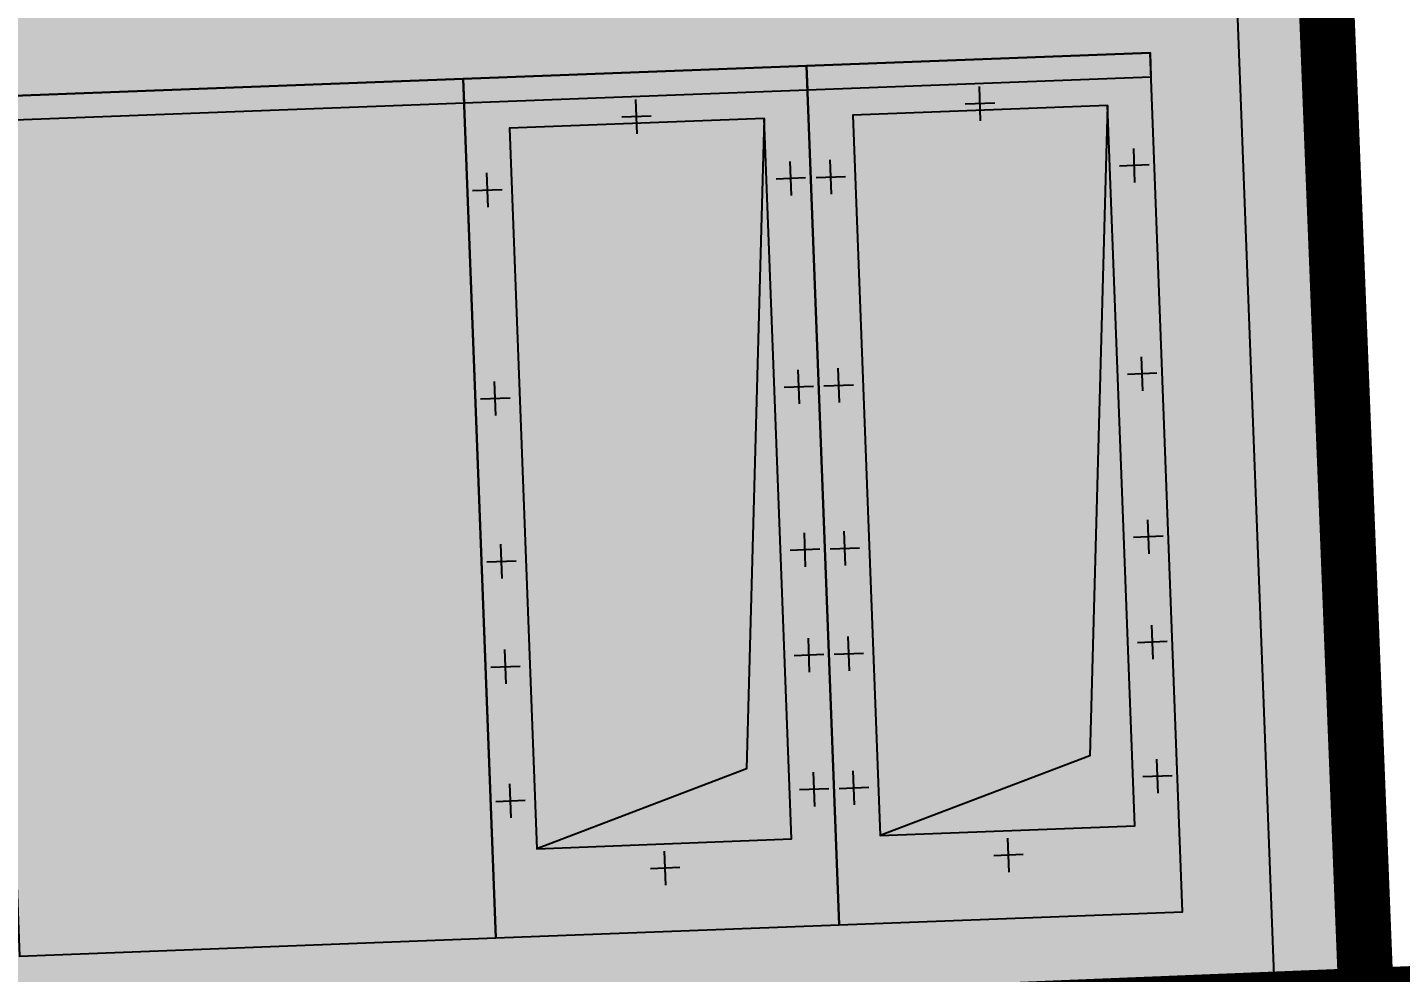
# Model space of a CAD drawing. Header units: metres. Extents: x 1956498 to 1957612, y 2277909 to 2278547.
# Drawn here: x 1956881.552 to 1956882.79, y 2278037.52 to 2278038.372 of the extents above; entities that cross this region are included whole.
import ezdxf
from ezdxf.enums import TextEntityAlignment as Align

# ---------------------------------------------------------------- set-up
doc = ezdxf.new("R2010")
doc.units = ezdxf.units.M
for name, color, linetype in [('UBS-100-Clôture', 30, 'LIMITE1'), ('UBS-100-Postes', 8, 'Continuous'), ('UBS_400_DETAIL POSTE HTA TOOLKIT UBS', 7, 'Continuous')]:
    doc.layers.add(name, color=color, linetype=linetype)
doc.styles.get("Standard").update_dxf_attribs({"font": 'verdana.ttf'})
doc.linetypes.add('LIMITE1', pattern='A,6.35,-2.54,[133,ltypeshp.shx,S=2.54,R=0,X=-2.54,Y=0],-2.54,25.4', length=36.83)

# ---------------------------------------------------------------- blocks, each defined once
blk = doc.blocks.new('PdL')
at = {"true_color": 0xb0c4d8, "transparency": 33554687}
blk.add_hatch(color=9, dxfattribs=at).paths.add_polyline_path([(0.099, 2.3245), (5.0983, 2.3226), (5.0964, -0.26), (0.0972, -0.2581)])
at = {"color": 7, "transparency": 33554687, "const_width": 0.05}
blk.add_lwpolyline([(0.099, 2.3245), (5.0983, 2.3226), (5.0964, -0.26), (0.0972, -0.2581)], close=True, dxfattribs=at)
at = {"color": 7, "transparency": 33554687}
blk.add_attdef('NUMERO', text='', height=1, dxfattribs=at).set_placement((3.8334, 0.9778), align=Align.MIDDLE_LEFT)
blk = doc.blocks.new('A$C28452D02')
h = blk.add_hatch(color=7)
h.dxf.hatch_style = 1
h.paths.add_polyline_path([(270, -79), (40, -79), (40, -729), (78.3, -143.8)])
at = {"color": 7, "linetype": 'Continuous'}
for p, q in [((0, 0), (0, -775)), ((310, 0), (310, -775)), ((310, -79), (310, -775))]:
    blk.add_line(p, q, dxfattribs=at)
for p, q in [((155, -41.6), (155, -72.4)), ((141.7, -57), (168.3, -57)), ((18, -107.6), (18, -138.4)), ((292, -107.6), (292, -138.4)), ((4.7, -123), (31.3, -123)), ((305.3, -123), (278.7, -123)), ((18, -228.6), (18, -259.4)), ((292, -228.6), (292, -259.4)), ((4.7, -244), (31.3, -244)), ((305.3, -244), (278.7, -244)), ((18, -323.6), (18, -354.4)), ((292, -323.6), (292, -354.4)), ((4.7, -339), (31.3, -339)), ((305.3, -339), (278.7, -339)), ((18, -470.6), (18, -501.4)), ((292, -470.6), (292, -501.4)), ((4.7, -486), (31.3, -486)), ((305.3, -486), (278.7, -486)), ((18, -658.6), (18, -689.4)), ((292, -658.6), (292, -689.4)), ((4.7, -674), (31.3, -674)), ((305.3, -674), (278.7, -674)), ((155, -719.6), (155, -750.4)), ((141.7, -735), (168.3, -735))]:
    blk.add_line(p, q)
for points in [[(0, -775), (310, -775), (310, 0), (0, 0)], [(40, -729), (270, -729), (270, -79), (40, -79)], [(270, -79), (40, -79), (40, -729), (78.3, -143.8)], [(40, -729), (270, -729), (270, -79), (40, -79)], [(0, -753), (310, -753), (310, -775), (0, -775)]]:
    blk.add_lwpolyline(points, close=True, dxfattribs=at)
blk = doc.blocks.new('A$C4D8F090A')
at = {"color": 7, "linetype": 'Continuous'}
for points in [[(0, -775), (430, -775), (430, 0), (0, 0)], [(0, -753), (430, -753), (430, -775), (0, -775)]]:
    blk.add_lwpolyline(points, close=True, dxfattribs=at)
blk = doc.blocks.new('UBS_PDL C1752')
at = {"const_width": 0.01}
blk.add_lwpolyline([(-2.5088, 1.3081), (2.4912, 1.3081), (2.4912, -1.2919), (-2.5088, -1.2919)], close=True, dxfattribs=at)
blk.add_lwpolyline([(2.4112, -1.2119), (-2.4288, -1.2119), (-2.4288, 1.2281), (2.4112, 1.2281)], close=True)
at = {"xscale": 0.001, "yscale": 0.001, "zscale": 0.001}
for name, p in [('A$C28452D02', (-2.3488, 1.1281)), ('A$C28452D02', (-2.0388, 1.1281)), ('A$C4D8F090A', (-1.7288, 1.1281))]:
    blk.add_blockref(name, p, dxfattribs=at)

msp = doc.modelspace()

# ---------------------------------------------------------------- linework, layer by layer
at = {"layer": 'UBS-100-Clôture', "color": 30, "ltscale": 0.1, "true_color": 0xf26722, "transparency": 33554687, "const_width": 0.2}
msp.add_lwpolyline([(1956886.006, 2278363.2741), (1956944.5376, 2278198.6209, -0.083408), (1956945.361, 2278193.7196), (1956945.361, 2278122.4599), (1956945.361, 2278119.5771, -0.082224), (1956944.5609, 2278114.7436), (1956936.9383, 2278092.3366), (1956923.2327, 2278052.0483, -0.068222), (1956921.8948, 2278049.3772), (1956918.695, 2278044.7042), (1956914.5123, 2278039.4485), (1956911.357, 2278037.684), (1956908.0247, 2278036.3676, -0.084087), (1956904.4303, 2278035.6074), (1956882.8644, 2278034.7303), (1956882.7622, 2278037.4239), (1956877.767, 2278037.2226), (1956877.8693, 2278034.5272), (1956716.9907, 2278027.9842, -0.051454)], format="xyb", dxfattribs=at)

# ---------------------------------------------------------------- block references
at = {"layer": 'UBS-100-Postes', "transparency": 33554687, "rotation": 2.328970658530212}
msp.add_blockref('PdL', (1956877.6594, 2278037.4765), dxfattribs=at).add_auto_attribs({'NUMERO': '1'})
at = {"layer": 'UBS_400_DETAIL POSTE HTA TOOLKIT UBS', "transparency": 33554687, "rotation": 182.1729597041509}
msp.add_blockref('UBS_PDL C1752', (1956880.2038, 2278038.6126), dxfattribs=at)

doc.saveas('drawing.dxf')
